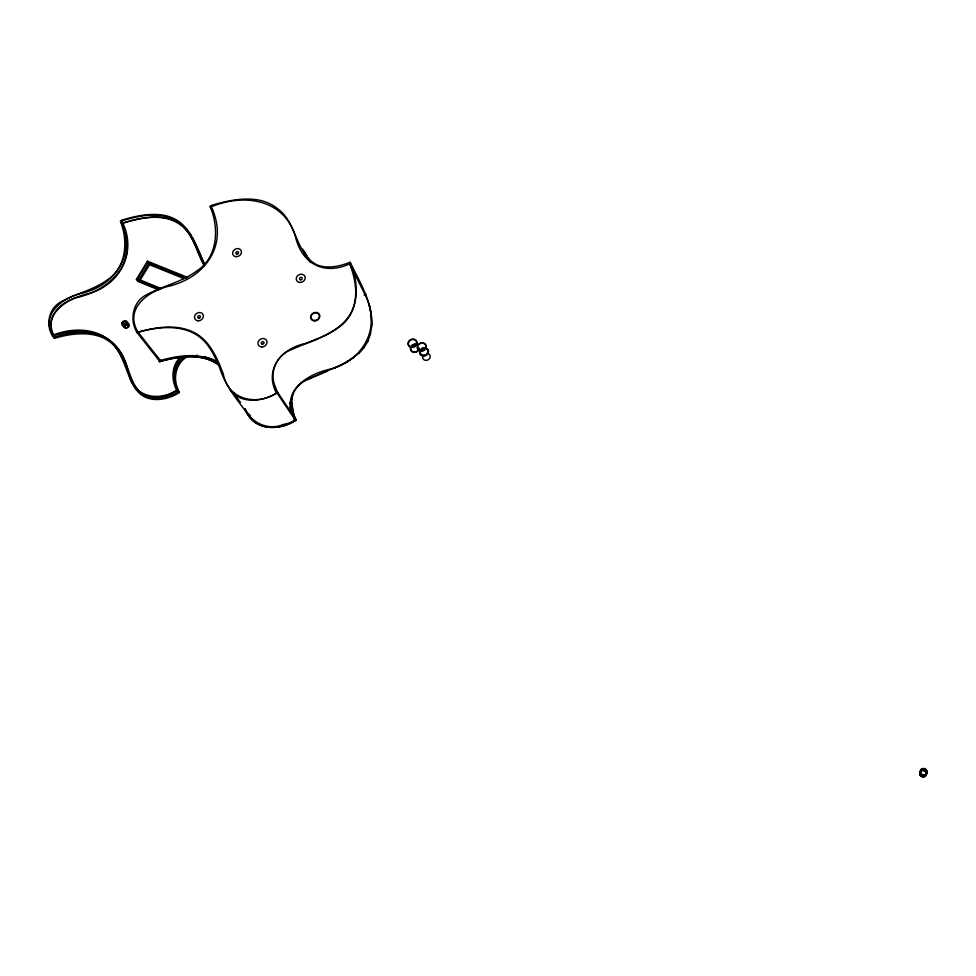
<?xml version="1.0" encoding="UTF-8"?>
<svg xmlns="http://www.w3.org/2000/svg" width="976" height="976" viewBox="0 0 976 976"><rect width="100%" height="100%" fill="white"/><g stroke="black" fill="none" stroke-linecap="round" stroke-linejoin="round"><path stroke-width="1.46" d="M289.665 402.698L289.677 403.966M370.38 334.231L371.746 325.752L371.466 316.297L369.465 305.586M291.665 399.55L293.142 393.792M292.275 396.573L291.556 405.028L293.715 414.788A59.146 52.155 -28.6 0 0 296.033 420.131C279.819 431.709 251.82 430.697 245.049 408.7C251.039 422.266 266.35 429.843 280.539 425.499C284.065 423.584 295.24 423.157 294.301 418.265M367.769 341.466L370.49 334.048M293.032 393.987L294.41 391.047M140.178 280.124L149.523 264.703L147.705 262.166L137.543 278.916L139.397 281.417L158.783 289.323M363.975 347.724L367.867 341.271M158.759 289.909L137.97 281.417L136.42 279.343L147.425 261.19L187.66 277.416M137.97 281.417L148.95 263.313L147.425 261.19M294.301 391.242L296.131 388.363M296.021 388.558L298.327 385.776M359.217 353.129L364.085 347.541M181.17 356.728C170.641 365.244 171.056 381.836 177.888 392.096C169.226 397.098 157.892 400.258 147.84 397.147C127.124 388.326 130.491 359.851 115.205 345.565C100.211 328.436 74.152 331.12 54.595 337.086C38.296 315.858 62.891 296.667 82.948 293.044C115.827 284.736 136.286 253.845 121.268 221.027C139.08 215.55 160.93 210.645 177.742 221.735C192.675 231.812 195.895 250.808 204.155 265.618M298.217 385.971L301.072 383.3M182.207 356.887C173.643 363.475 171.996 375.626 175.57 385.313A55.644 47.934 -32 0 0 177.583 390.302L179.377 392.547C166.664 400.794 146.046 403.881 136.372 389.534C128.612 376.577 126.319 360.888 116.827 348.847C102.346 329.583 74.92 332.084 54.449 338.367C44.725 327.594 47.995 308.27 61.268 301.694C76.067 293.569 93.159 290.104 106.982 280.1C126.502 267.607 128.307 241.267 120.487 221.357C140.166 258.042 114.314 288.042 78.714 297.143C61.586 300.437 44.298 317.285 53.07 335.427M359.327 352.946L347.541 361.791L334.28 368.306M295.862 420.705L296.192 419.558M300.962 383.495L304.39 380.982M187.953 356.277C176.827 362.12 172.874 376.248 177.364 387.582A55.486 47.836 -32 0 0 179.377 392.547M291.58 402.124L293.825 414.593A59.146 52.155 -28.6 0 0 296.131 419.948C282.357 428.94 260.189 431.843 249.588 416.581C238.364 401.185 225.48 386.484 219.722 367.964C216.343 359.607 212.487 351.336 206.888 344.199C190.418 323.056 160.027 325.655 137.128 332.67C129.308 320.189 132.541 301.852 146.278 294.911C162.553 285.968 181.365 282.186 196.554 271.145C218.014 257.383 219.283 228.262 210.194 206.692L212.573 210.572M210.169 206.583L210.865 205.582C225.822 201.044 241.584 197.494 257.274 199.799A50.801 42.822 -28.6 0 1 277.843 208.925C297.277 222.882 295.216 253.699 316.895 264.838C327.68 269.059 339.672 266.399 350.042 262.263C359.802 283.955 359.583 313.967 337.611 328.168C323.69 338.172 306.915 342.6 291.507 349.64C276.44 354.874 268.888 372.564 275.391 386.996A61.281 53.607 -28.5 0 0 277.757 392.511C263.52 401.758 240.633 404.93 229.628 389.168M177.583 390.302C164.846 398.562 144.167 401.661 134.468 387.277C126.697 374.308 124.403 358.57 114.9 346.517C100.369 327.192 72.871 329.729 52.362 336.025M186.428 355.801C173.704 362.889 171.569 379.945 178.035 391.998M137.994 332.096C156.55 326.948 178.315 323.385 195.92 333.548C210.657 342.112 217.38 358.826 223.297 373.967C228.152 399.94 256.554 406.15 276.403 392.999C264.215 369.867 280.661 348.566 305.403 343.515C321.507 337.22 339.416 330.632 349.359 315.541C359.436 300.083 355.935 280.014 349.689 263.825C324.679 275.488 302.182 264.423 295.557 237.168C284.711 198.884 243.829 193.102 211.341 206.814C228.482 243.427 207.217 276.074 170.471 285.834C149.304 290.311 123.513 308.087 137.994 332.096L160.308 360.461C178.791 355.301 200.824 351.921 217.953 362.962M176.534 390.119C159.015 402.136 132.614 397.171 128.82 373.137M353.776 357.594L341.112 365.073L309.16 378.529M304.28 381.165L327.643 370.856M364.89 293.544L366.049 293.922M364.097 294.972L365.012 294.618C381.909 327.57 363.597 360.778 329.046 369.428C306.867 374.357 280.515 391.815 293.947 417.447M121.268 221.027L122.83 223.223C140.41 217.819 161.772 212.988 178.535 223.504C193.15 232.935 197.054 251.064 204.374 265.692M52.85 335.122C86.803 322.104 120.231 334.561 128.307 371.807M160.101 361.791L159.259 361.486M137.128 332.67L159.808 361.425C179.059 356.155 202.447 352.36 219.551 365.366M196.713 355.288L197.445 355.362M204.35 356.508L205.009 356.679M205.631 356.838L206.253 357.009M208.095 357.558L209.901 358.18M147.705 262.166L186.538 277.831M148.95 263.313L186.331 278.404M149.523 264.703L184.098 278.672M137.543 278.916L161.138 288.542M136.42 279.343L160.027 288.957M211.036 358.619L213.244 359.583M214.33 360.107L216.367 361.205M218.697 363.462L219.417 363.975M219.441 365.549C202.349 352.556 178.95 356.338 159.698 361.608L157.368 356.533M122.183 322.409L123.781 324.41M127.1 324.459L128.686 326.46M302.658 249.1L310.673 262.385M191.003 235.192L183.098 226.103A46.153 38.479 -31.4 0 0 164.798 217.758C150.67 215.623 136.469 218.868 122.988 222.955L122.354 223.968M233.398 392.706L240.535 402.539M250.344 416.044L249.026 414.019M277.757 392.511L296.131 419.948M276.842 392.718L294.996 419.741M304.17 251.344L310.575 262.556M246.965 412.25L249.588 416.581M306.11 255.712L308.44 259.921M159.015 359.961L159.808 361.425M159.954 359.802L160.308 360.461M53.753 337.013L54.449 338.367M54.29 336.476L54.595 337.086M350.042 262.263C360.059 282.223 372.637 302.719 371.649 325.935M349.689 263.825L365.012 294.618M192.37 237.741L203.728 263.142M204.85 264.569C198.189 250.307 193.529 234.289 181.39 223.48A46.287 38.564 -31.4 0 0 163.053 215.123C148.877 212.988 134.639 216.245 121.122 220.344L120.463 221.247M53.668 335.11C42.773 312.454 69.308 297.936 87.718 293.849C118.974 285.907 137.25 253.455 122.83 223.223M290.994 412.311L289.86 406.48M419.229 348.969A4.636 4.087 -24.8 0 1 412.909 352.165A4.636 4.087 -24.8 0 1 411.116 346.175A4.636 4.087 -24.8 0 1 418.033 344.955M418.96 347.81A4.197 3.697 -24.8 0 1 414.019 351.994A4.197 3.697 -24.8 0 1 411.091 347.029A4.197 3.697 -24.8 0 1 417.277 344.967M428.074 353.605A3.855 3.404 -24.4 0 1 429.843 358.021A3.855 3.404 -24.4 0 1 424.914 360.181A3.855 3.404 -24.4 0 1 422.913 355.862M427 349.298A3.88 3.416 -24.4 0 1 425.67 354.776A3.88 3.416 -24.4 0 1 420.327 352.726M420.534 350.75A3.88 3.416 -24.4 0 1 425.975 348.578M139.153 333.829A3.013 2.55 -33.4 0 1 138.665 333.243M137.104 331.254A3.026 2.55 -33.4 0 1 136.847 330.498M124.623 325.423A2.147 1.806 -33.6 0 1 127.844 324.166A2.147 1.806 -33.6 0 1 127.624 327.265A2.147 1.806 -33.6 0 1 124.55 326.557M314.711 320.921A4.77 4.124 -27.9 0 0 319.433 314.455A4.77 4.124 -27.9 0 0 311.442 314.577A4.77 4.124 -27.9 0 0 314.711 320.921M314.76 320.518A4.319 3.733 -27.9 0 0 319.03 314.662A4.319 3.733 -27.9 0 0 311.808 314.772A4.319 3.733 -27.9 0 0 314.76 320.518M300.23 282.467A4.66 3.989 -27.5 0 0 304.854 276.196A4.66 3.989 -27.5 0 0 297.07 276.33A4.66 3.989 -27.5 0 0 300.23 282.467M300.681 279.795A1.415 1.208 -27.5 0 0 302.157 277.928A1.415 1.208 -27.5 0 0 299.803 277.892A1.415 1.208 -27.5 0 0 300.681 279.795M236.509 256.688A4.599 3.88 -28.9 0 0 241.133 250.515A4.599 3.88 -28.9 0 0 233.484 250.673A4.599 3.88 -28.9 0 0 236.509 256.688M236.997 254.065A1.403 1.183 -28.9 0 0 238.473 252.235A1.403 1.183 -28.9 0 0 236.168 252.198A1.403 1.183 -28.9 0 0 236.997 254.065M198.36 320.823A4.66 3.965 -31.5 0 0 203.069 314.516A4.66 3.965 -31.5 0 0 195.371 314.638A4.66 3.965 -31.5 0 0 198.36 320.823M199.019 318.127A1.415 1.208 -31.5 0 0 200.336 316.139A1.415 1.208 -31.5 0 0 197.982 316.322A1.415 1.208 -31.5 0 0 199.019 318.127M261.958 346.956A4.709 4.063 -30.3 0 0 266.668 340.551A4.709 4.063 -30.3 0 0 258.835 340.648A4.709 4.063 -30.3 0 0 261.958 346.956M262.446 344.211A1.44 1.232 -30.3 0 0 263.947 342.308A1.44 1.232 -30.3 0 0 261.58 342.247A1.44 1.232 -30.3 0 0 262.446 344.211M920.722 773.578A3.575 3.367 24.2 0 0 926.834 773.468A3.575 3.367 24.2 0 0 923.442 768.417A3.575 3.367 24.2 0 0 920.722 773.578M921.002 773.407A3.233 3.05 24.2 0 0 926.529 773.309A3.233 3.05 24.2 0 0 923.467 768.746A3.233 3.05 24.2 0 0 921.002 773.407M920.209 775.371A3.55 3.355 24.3 0 0 926.297 775.261A3.55 3.355 24.3 0 0 922.93 770.235A3.55 3.355 24.3 0 0 920.209 775.371M920.49 775.2A3.221 3.038 24.3 0 0 926.004 775.103A3.221 3.038 24.3 0 0 922.942 770.552A3.221 3.038 24.3 0 0 920.49 775.2M421.034 351.14A4.673 4.124 -24.4 0 0 426.012 345.028A4.673 4.124 -24.4 0 0 418.167 344.601A4.673 4.124 -24.4 0 0 421.034 351.14M421.095 350.738A4.233 3.733 -24.4 0 0 425.609 345.211A4.233 3.733 -24.4 0 0 418.509 344.821A4.233 3.733 -24.4 0 0 421.095 350.738M423.328 356.081A4.648 4.099 -24.4 0 0 428.269 350.006A4.648 4.099 -24.4 0 0 420.473 349.579A4.648 4.099 -24.4 0 0 423.328 356.081M423.389 355.679A4.209 3.709 -24.4 0 0 427.866 350.189A4.209 3.709 -24.4 0 0 420.802 349.798A4.209 3.709 -24.4 0 0 423.389 355.679M411.811 347.456A4.673 4.099 -24.8 0 0 416.776 341.356A4.673 4.099 -24.8 0 0 408.956 340.941A4.673 4.099 -24.8 0 0 411.811 347.456M411.872 347.053A4.221 3.709 -24.8 0 0 416.374 341.539A4.221 3.709 -24.8 0 0 409.298 341.161A4.221 3.709 -24.8 0 0 411.872 347.053M126.002 328.119A3.013 2.538 -33.6 0 0 128.832 323.91A3.013 2.538 -33.6 0 0 123.867 324.276A3.013 2.538 -33.6 0 0 126.002 328.119M124.416 326.118A3.013 2.538 -33.6 0 0 127.246 321.909A3.013 2.538 -33.6 0 0 122.268 322.275A3.013 2.538 -33.6 0 0 124.416 326.118M124.477 325.35A2.159 1.818 -33.6 0 0 126.502 322.336A2.159 1.818 -33.6 0 0 122.952 322.605A2.159 1.818 -33.6 0 0 124.477 325.35"/></g></svg>
